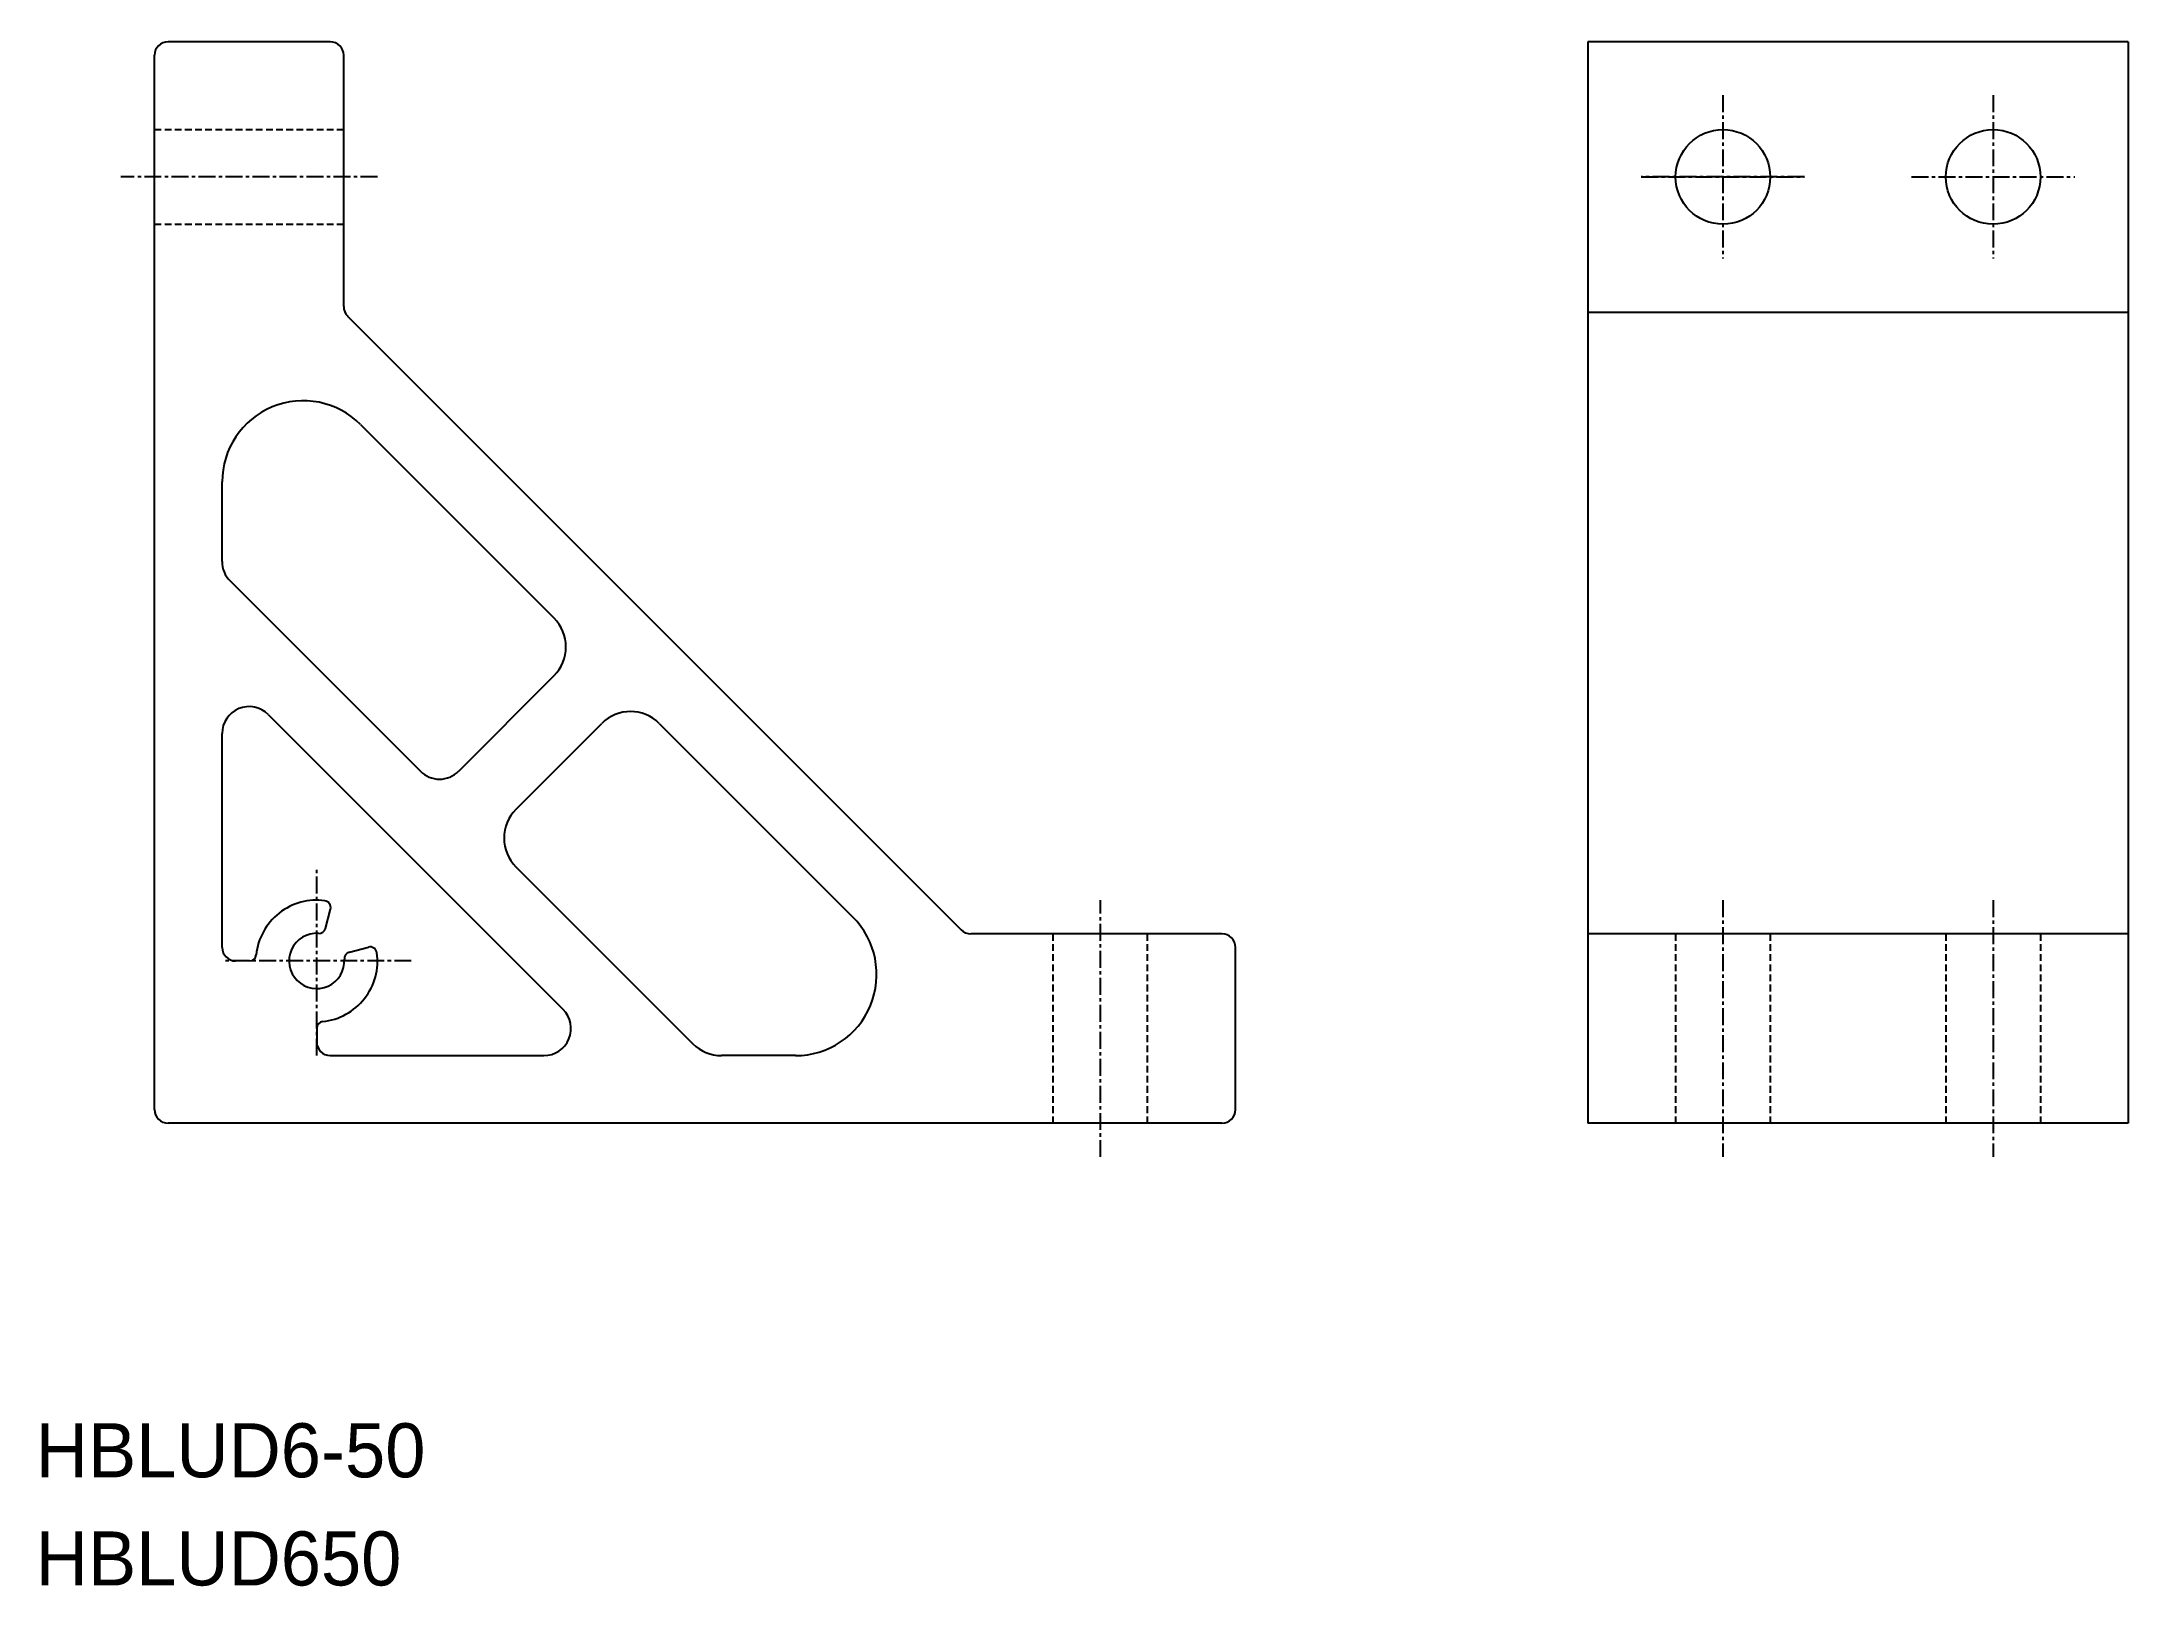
# Model space of a CAD drawing. Extents: x 0 to 155, y 0 to 114.
import ezdxf

# ---------------------------------------------------------------- set-up
doc = ezdxf.new("R2010")
doc.units = 0
doc.linetypes.add('CENTER', pattern=[2, 1.25, -0.25, 0.25, -0.25])
doc.linetypes.add('DASHED', pattern=[0.75, 0.5, -0.25])
doc.layers.get('0').update_dxf_attribs({"linetype": 'CONTINUOUS'})
doc.layers.add('CENTER', color=1, linetype='CENTER')

msp = doc.modelspace()

# ---------------------------------------------------------------- linework, layer by layer
at = {"color": 7, "linetype": 'CONTINUOUS'}
for p, q in [((8.79, 35.2), (8.79, 113.2)), ((21.79, 114.2), (9.79, 114.2)), ((22.79, 94.61), (22.79, 113.2)), ((114.87, 114.2), (114.87, 34.2)), ((154.87, 114.2), (114.87, 114.2)), ((154.87, 114.2), (154.87, 34.2)), ((23.08, 93.91), (68.5, 48.49)), ((114.87, 94.2), (154.87, 94.2)), ((24.03, 85.89), (38.37, 71.55)), ((13.79, 75.74), (13.79, 81.64)), ((14.38, 74.33), (28.47, 60.24)), ((31.3, 60.24), (38.37, 67.31)), ((17.2, 64.43), (39.02, 42.61)), ((35.54, 57.41), (41.9, 63.77)), ((46.14, 63.77), (60.48, 49.44)), ((13.79, 47.2), (13.79, 63.02)), ((35.54, 53.17), (48.63, 40.08)), ((21.44, 48.61), (21.82, 50.03)), ((87.79, 48.2), (69.2, 48.2)), ((154.87, 48.2), (114.87, 48.2)), ((23.21, 46.85), (24.62, 47.23)), ((88.79, 35.2), (88.79, 47.2)), ((15.82, 46.2), (14.79, 46.2)), ((20.79, 41.22), (20.79, 40.2)), ((21.79, 39.2), (37.61, 39.2)), ((56.23, 39.2), (50.75, 39.2)), ((87.79, 34.2), (9.79, 34.2)), ((154.87, 34.2), (114.87, 34.2))]:
    msp.add_line(p, q, dxfattribs=at)
at = {"color": 3, "linetype": 'DASHED'}
for p, q in [((8.79, 107.7), (22.79, 107.7)), ((8.79, 100.7), (22.79, 100.7)), ((75.29, 34.2), (75.29, 48.2)), ((82.29, 34.2), (82.29, 48.2)), ((121.37, 48.2), (121.37, 34.2)), ((128.37, 48.2), (128.37, 34.2)), ((141.37, 48.2), (141.37, 34.2)), ((148.37, 48.2), (148.37, 34.2))]:
    msp.add_line(p, q, dxfattribs=at)
at = {"color": 7, "linetype": 'CONTINUOUS'}
for centre in [(124.87, 104.2), (144.87, 104.2)]:
    msp.add_circle(centre, 3.5, dxfattribs=at)
for centre, radius, start, end in [((9.79, 113.2), 1, 90, 180), ((21.79, 113.2), 1, 0, 90), ((23.79, 94.61), 1, 180.0002, 225.0049), ((19.79, 81.64), 6, 44.9998, 180), ((15.79, 75.74), 2, 180, 224.9994), ((36.24, 69.43), 3, 314.9998, 45.0002), ((15.79, 63.02), 2, 44.9994, 180), ((44.02, 61.65), 3, 45.0002, 134.9998), ((29.88, 61.65), 2, 224.9994, 315.0006), ((37.66, 55.29), 3, 134.9998, 225.0002), ((20.79, 46.2), 4.5, 82.1807, 174.2607), ((21.33, 50.16), 0.5, 345.0017, 82.181), ((56.23, 45.2), 6, 270, 44.9998), ((20.79, 46.2), 2.05, 86.3076, 3.6924), ((20.95, 48.74), 0.5, 266.308, 345.0017), ((69.2, 49.2), 1, 224.9994, 270), ((87.79, 47.2), 1, 0, 90), ((14.79, 47.2), 1, 180, 270), ((15.82, 46.7), 0.5, 270, 354.2622), ((20.79, 46.2), 4.5, 275.7392, 7.8196), ((23.34, 46.36), 0.5, 104.9998, 183.6954), ((24.75, 46.74), 0.5, 7.8226, 104.9998), ((21.29, 41.22), 0.5, 95.7395, 180), ((37.61, 41.2), 2, 270, 44.9994), ((21.79, 40.2), 1, 180, 270), ((50.75, 42.2), 3, 225.0002, 270), ((9.79, 35.2), 1, 180, 270), ((87.79, 35.2), 1, 270, 0)]:
    msp.add_arc(centre, radius, start, end, dxfattribs=at)
at = {"layer": 'CENTER', "color": 1, "linetype": 'CENTER'}
for p, q in [((124.87, 110.24), (124.87, 98.16)), ((124.87, 110.24), (124.87, 98.16)), ((144.87, 110.24), (144.87, 98.16)), ((25.29, 104.2), (6.29, 104.2)), ((118.83, 104.2), (130.91, 104.2)), ((130.91, 104.2), (118.83, 104.2)), ((138.83, 104.2), (150.91, 104.2)), ((20.79, 39.2), (20.79, 53.2)), ((78.79, 31.7), (78.79, 50.7)), ((124.87, 50.7), (124.87, 31.7)), ((144.87, 50.7), (144.87, 31.7)), ((27.79, 46.2), (13.79, 46.2))]:
    msp.add_line(p, q, dxfattribs=at)

# ---------------------------------------------------------------- texts
at = {"color": 7, "linetype": 'CONTINUOUS'}
for s, p in [('HBLUD6-50', (0, 8)), ('HBLUD650', (0, 0))]:
    msp.add_text(s, height=4, dxfattribs=at).set_placement(p)

doc.saveas('drawing.dxf')
